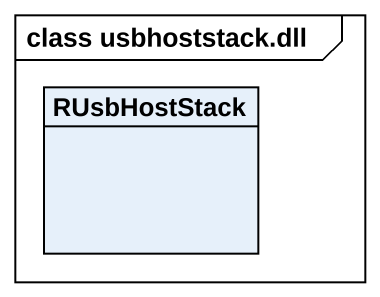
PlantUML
@startuml
mainframe class usbhoststack.dll
hide circle
hide empty members
class RUsbHostStack
@enduml
